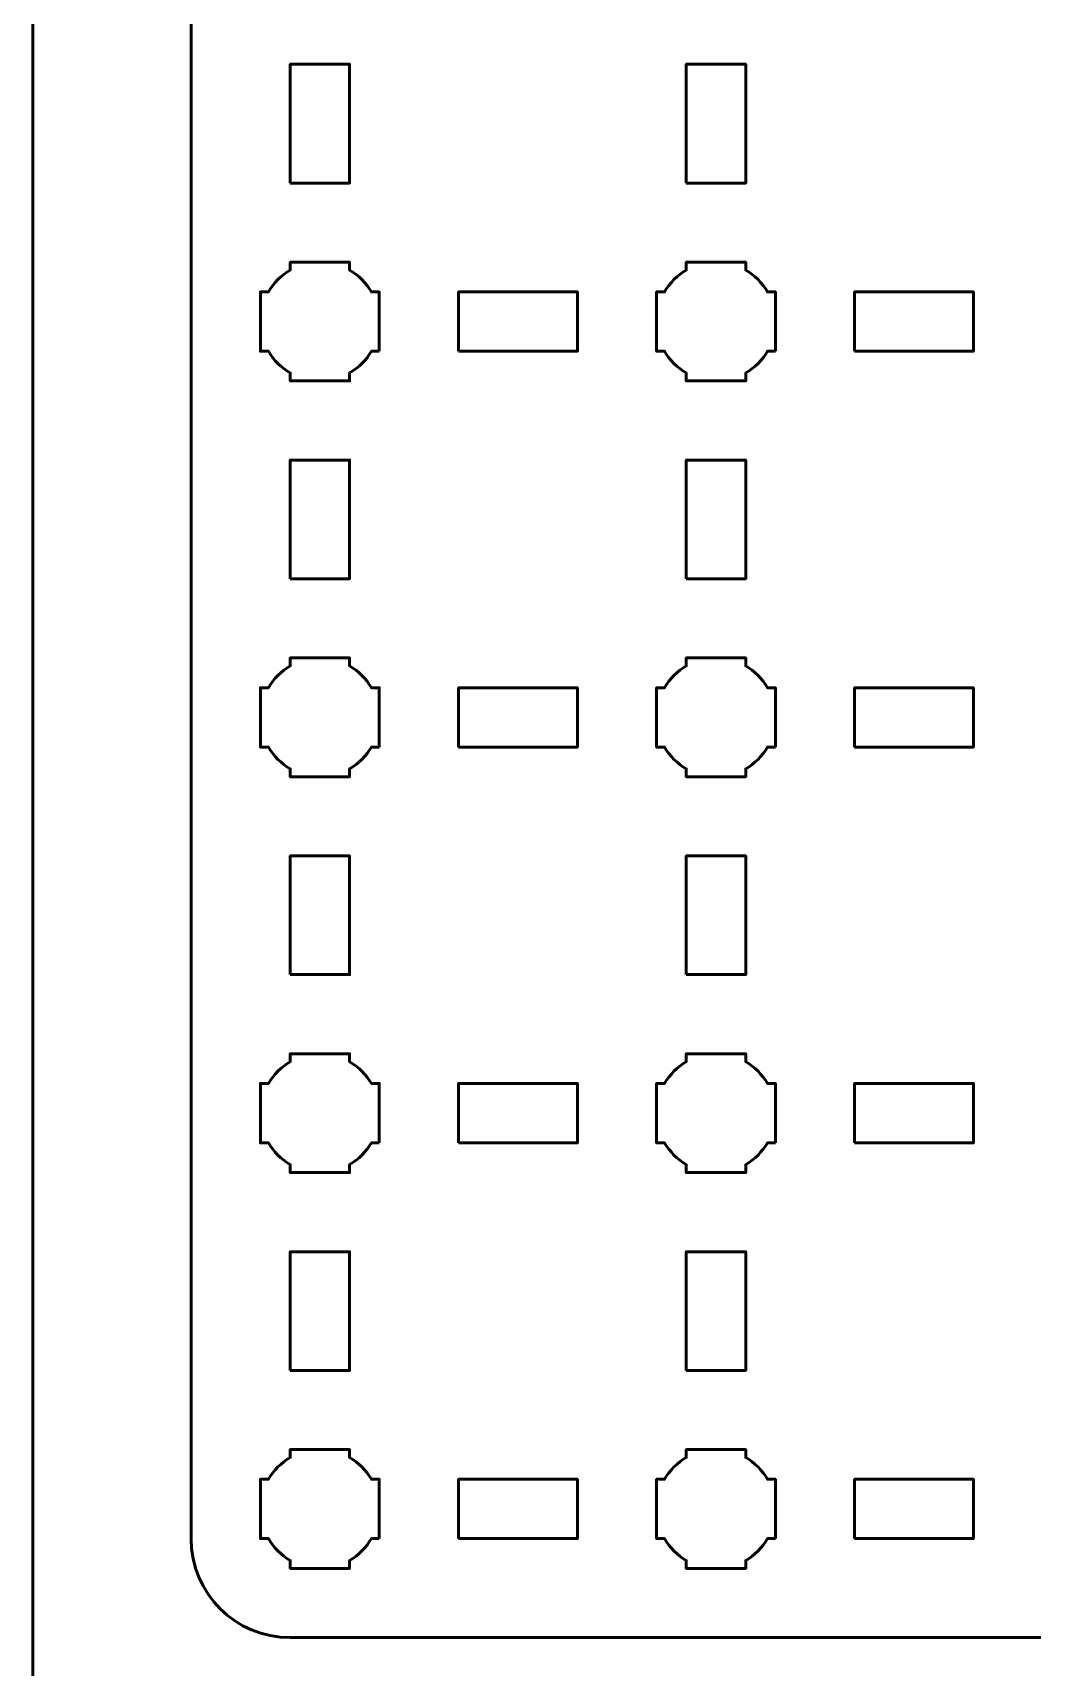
# Model space of a CAD drawing. Header units: centimetres. Extents: x -244 to 242, y -245 to 234.
# Drawn here: x -243.95 to -238.9, y 217.95 to 226.21 of the extents above; entities that cross this region are included whole.
import ezdxf

# ---------------------------------------------------------------- set-up
doc = ezdxf.new("R2010")
doc.units = ezdxf.units.CM
doc.header["$MEASUREMENT"] = 0
doc.layers.add('Layer 1', color=7, linetype='Continuous')

msp = doc.modelspace()

# ---------------------------------------------------------------- linework, layer by layer
at = {"layer": 'Layer 1', "color": 22, "lineweight": 53}
msp.add_open_spline([(-243.95005, 181.60003), (-243.95005, 181.60003), (-243.95005, 233.39993), (-243.95005, 233.39993), (-243.95005, 233.39993), (-243.95005, 233.67707), (-243.72695, 233.90003), (-243.44995, 233.90003), (-243.44995, 233.90003), (-243.44995, 233.90003), (-224.15005, 233.90003), (-224.15005, 233.90003), (-224.15005, 233.90003), (-223.87305, 233.90003), (-223.64995, 233.67707), (-223.64995, 233.39993), (-223.64995, 233.39993), (-223.64995, 233.39993), (-223.64995, 181.60003), (-223.64995, 181.60003), (-223.64995, 181.60003), (-223.64995, 181.32303), (-223.87305, 181.09993), (-224.15005, 181.09993), (-224.15005, 181.09993), (-224.15005, 181.09993), (-243.44995, 181.09993), (-243.44995, 181.09993), (-243.44995, 181.09993), (-243.72695, 181.09993), (-243.95005, 181.32303), (-243.95005, 181.60003)], degree=3, knots=[0, 0, 0, 0, 0.125, 0.125, 0.125, 0.125, 0.25, 0.25, 0.25, 0.25, 0.375, 0.375, 0.375, 0.375, 0.5, 0.5, 0.5, 0.5, 0.625, 0.625, 0.625, 0.625, 0.75, 0.75, 0.75, 0.75, 0.875, 0.875, 0.875, 0.875, 1, 1, 1, 1], dxfattribs=at)
at = {"layer": 'Layer 1', "color": 114, "lineweight": 53}
msp.add_open_spline([(-243.15005, 218.60007), (-243.15005, 218.60007), (-243.15005, 232.89993), (-243.15005, 232.89993), (-243.15005, 232.89993), (-243.15005, 233.17707), (-242.92695, 233.40003), (-242.64995, 233.40003), (-242.64995, 233.40003), (-242.64995, 233.40003), (-234.35005, 233.40003), (-234.35005, 233.40003), (-234.35005, 233.40003), (-234.07305, 233.40003), (-233.84995, 233.17707), (-233.84995, 232.89993), (-233.84995, 232.89993), (-233.84995, 232.89993), (-233.84995, 218.60007), (-233.84995, 218.60007), (-233.84995, 218.60007), (-233.84995, 218.32307), (-234.07305, 218.09997), (-234.35005, 218.09997), (-234.35005, 218.09997), (-234.35005, 218.09997), (-242.64995, 218.09997), (-242.64995, 218.09997), (-242.64995, 218.09997), (-242.92695, 218.09997), (-243.15005, 218.32307), (-243.15005, 218.60007)], degree=3, knots=[0, 0, 0, 0, 0.125, 0.125, 0.125, 0.125, 0.25, 0.25, 0.25, 0.25, 0.375, 0.375, 0.375, 0.375, 0.5, 0.5, 0.5, 0.5, 0.625, 0.625, 0.625, 0.625, 0.75, 0.75, 0.75, 0.75, 0.875, 0.875, 0.875, 0.875, 1, 1, 1, 1], dxfattribs=at)
at = {"layer": 'Layer 1', "lineweight": 53}
for points, knots in [([(-242.64995, 225.45002), (-242.64995, 225.45002), (-242.64995, 226.05002), (-242.64995, 226.05002), (-242.64995, 226.05002), (-242.64995, 226.05002), (-242.34995, 226.05002), (-242.34995, 226.05002), (-242.34995, 226.05002), (-242.34995, 226.05002), (-242.34995, 225.45002), (-242.34995, 225.45002), (-242.34995, 225.45002), (-242.34995, 225.45002), (-242.64995, 225.45002), (-242.64995, 225.45002)], [0, 0, 0, 0, 0.25, 0.25, 0.25, 0.25, 0.5, 0.5, 0.5, 0.5, 0.75, 0.75, 0.75, 0.75, 1, 1, 1, 1]), ([(-240.65002, 225.45002), (-240.65002, 225.45002), (-240.65002, 226.05002), (-240.65002, 226.05002), (-240.65002, 226.05002), (-240.65002, 226.05002), (-240.35002, 226.05002), (-240.35002, 226.05002), (-240.35002, 226.05002), (-240.35002, 226.05002), (-240.35002, 225.45002), (-240.35002, 225.45002), (-240.35002, 225.45002), (-240.35002, 225.45002), (-240.65002, 225.45002), (-240.65002, 225.45002)], [0, 0, 0, 0, 0.25, 0.25, 0.25, 0.25, 0.5, 0.5, 0.5, 0.5, 0.75, 0.75, 0.75, 0.75, 1, 1, 1, 1]), ([(-242.20002, 224.60003), (-242.20002, 224.60003), (-242.24013, 224.60003), (-242.24013, 224.60003), (-242.24013, 224.60003), (-242.26645, 224.55442), (-242.30448, 224.51653), (-242.34995, 224.49021), (-242.34995, 224.49021), (-242.34995, 224.49021), (-242.34995, 224.44996), (-242.34995, 224.44996), (-242.34995, 224.44996), (-242.34995, 224.44996), (-242.50002, 224.44996), (-242.50002, 224.44996), (-242.50002, 224.44996), (-242.50002, 224.44996), (-242.64995, 224.44996), (-242.64995, 224.44996), (-242.64995, 224.44996), (-242.64995, 224.44996), (-242.64995, 224.49021), (-242.64995, 224.49021), (-242.64995, 224.49021), (-242.69556, 224.51653), (-242.73349, 224.55442), (-242.75981, 224.60003), (-242.75981, 224.60003), (-242.75981, 224.60003), (-242.80002, 224.60003), (-242.80002, 224.60003), (-242.80002, 224.60003), (-242.80002, 224.60003), (-242.80002, 224.74996), (-242.80002, 224.74996), (-242.80002, 224.74996), (-242.80002, 224.74996), (-242.80002, 224.90004), (-242.80002, 224.90004), (-242.80002, 224.90004), (-242.80002, 224.90004), (-242.75981, 224.90004), (-242.75981, 224.90004), (-242.75981, 224.90004), (-242.73349, 224.94551), (-242.69556, 224.98354), (-242.64995, 225.00986), (-242.64995, 225.00986), (-242.64995, 225.00986), (-242.64995, 225.04997), (-242.64995, 225.04997), (-242.64995, 225.04997), (-242.64995, 225.04997), (-242.50002, 225.04997), (-242.50002, 225.04997), (-242.50002, 225.04997), (-242.50002, 225.04997), (-242.34995, 225.04997), (-242.34995, 225.04997), (-242.34995, 225.04997), (-242.34995, 225.04997), (-242.34995, 225.00986), (-242.34995, 225.00986), (-242.34995, 225.00986), (-242.30448, 224.98354), (-242.26645, 224.94551), (-242.24013, 224.90004), (-242.24013, 224.90004), (-242.24013, 224.90004), (-242.20002, 224.90004), (-242.20002, 224.90004), (-242.20002, 224.90004), (-242.20002, 224.90004), (-242.20002, 224.74996), (-242.20002, 224.74996), (-242.20002, 224.74996), (-242.20002, 224.74996), (-242.20002, 224.60003), (-242.20002, 224.60003)], [0, 0, 0, 0, 0.05, 0.05, 0.05, 0.05, 0.1, 0.1, 0.1, 0.1, 0.15, 0.15, 0.15, 0.15, 0.2, 0.2, 0.2, 0.2, 0.25, 0.25, 0.25, 0.25, 0.3, 0.3, 0.3, 0.3, 0.35, 0.35, 0.35, 0.35, 0.4, 0.4, 0.4, 0.4, 0.45, 0.45, 0.45, 0.45, 0.5, 0.5, 0.5, 0.5, 0.55, 0.55, 0.55, 0.55, 0.6, 0.6, 0.6, 0.6, 0.65, 0.65, 0.65, 0.65, 0.7, 0.7, 0.7, 0.7, 0.75, 0.75, 0.75, 0.75, 0.8, 0.8, 0.8, 0.8, 0.85, 0.85, 0.85, 0.85, 0.9, 0.9, 0.9, 0.9, 0.95, 0.95, 0.95, 0.95, 1, 1, 1, 1]), ([(-240.19994, 224.60003), (-240.19994, 224.60003), (-240.2402, 224.60003), (-240.2402, 224.60003), (-240.2402, 224.60003), (-240.26651, 224.55442), (-240.30454, 224.51653), (-240.35002, 224.49021), (-240.35002, 224.49021), (-240.35002, 224.49021), (-240.35002, 224.44996), (-240.35002, 224.44996), (-240.35002, 224.44996), (-240.35002, 224.44996), (-240.49995, 224.44996), (-240.49995, 224.44996), (-240.49995, 224.44996), (-240.49995, 224.44996), (-240.65002, 224.44996), (-240.65002, 224.44996), (-240.65002, 224.44996), (-240.65002, 224.44996), (-240.65002, 224.49021), (-240.65002, 224.49021), (-240.65002, 224.49021), (-240.69549, 224.51653), (-240.73352, 224.55442), (-240.75984, 224.60003), (-240.75984, 224.60003), (-240.75984, 224.60003), (-240.79995, 224.60003), (-240.79995, 224.60003), (-240.79995, 224.60003), (-240.79995, 224.60003), (-240.79995, 224.74996), (-240.79995, 224.74996), (-240.79995, 224.74996), (-240.79995, 224.74996), (-240.79995, 224.90004), (-240.79995, 224.90004), (-240.79995, 224.90004), (-240.79995, 224.90004), (-240.75984, 224.90004), (-240.75984, 224.90004), (-240.75984, 224.90004), (-240.73352, 224.94551), (-240.69549, 224.98354), (-240.65002, 225.00986), (-240.65002, 225.00986), (-240.65002, 225.00986), (-240.65002, 225.04997), (-240.65002, 225.04997), (-240.65002, 225.04997), (-240.65002, 225.04997), (-240.49995, 225.04997), (-240.49995, 225.04997), (-240.49995, 225.04997), (-240.49995, 225.04997), (-240.35002, 225.04997), (-240.35002, 225.04997), (-240.35002, 225.04997), (-240.35002, 225.04997), (-240.35002, 225.00986), (-240.35002, 225.00986), (-240.35002, 225.00986), (-240.30454, 224.98354), (-240.26651, 224.94551), (-240.2402, 224.90004), (-240.2402, 224.90004), (-240.2402, 224.90004), (-240.19994, 224.90004), (-240.19994, 224.90004), (-240.19994, 224.90004), (-240.19994, 224.90004), (-240.19994, 224.74996), (-240.19994, 224.74996), (-240.19994, 224.74996), (-240.19994, 224.74996), (-240.19994, 224.60003), (-240.19994, 224.60003)], [0, 0, 0, 0, 0.05, 0.05, 0.05, 0.05, 0.1, 0.1, 0.1, 0.1, 0.15, 0.15, 0.15, 0.15, 0.2, 0.2, 0.2, 0.2, 0.25, 0.25, 0.25, 0.25, 0.3, 0.3, 0.3, 0.3, 0.35, 0.35, 0.35, 0.35, 0.4, 0.4, 0.4, 0.4, 0.45, 0.45, 0.45, 0.45, 0.5, 0.5, 0.5, 0.5, 0.55, 0.55, 0.55, 0.55, 0.6, 0.6, 0.6, 0.6, 0.65, 0.65, 0.65, 0.65, 0.7, 0.7, 0.7, 0.7, 0.75, 0.75, 0.75, 0.75, 0.8, 0.8, 0.8, 0.8, 0.85, 0.85, 0.85, 0.85, 0.9, 0.9, 0.9, 0.9, 0.95, 0.95, 0.95, 0.95, 1, 1, 1, 1]), ([(-241.8, 224.60003), (-241.8, 224.60003), (-241.8, 224.90004), (-241.8, 224.90004), (-241.8, 224.90004), (-241.8, 224.90004), (-241.2, 224.90004), (-241.2, 224.90004), (-241.2, 224.90004), (-241.2, 224.90004), (-241.2, 224.60003), (-241.2, 224.60003), (-241.2, 224.60003), (-241.2, 224.60003), (-241.8, 224.60003), (-241.8, 224.60003)], [0, 0, 0, 0, 0.25, 0.25, 0.25, 0.25, 0.5, 0.5, 0.5, 0.5, 0.75, 0.75, 0.75, 0.75, 1, 1, 1, 1]), ([(-239.80004, 224.60003), (-239.80004, 224.60003), (-239.80004, 224.90004), (-239.80004, 224.90004), (-239.80004, 224.90004), (-239.80004, 224.90004), (-239.20003, 224.90004), (-239.20003, 224.90004), (-239.20003, 224.90004), (-239.20003, 224.90004), (-239.20003, 224.60003), (-239.20003, 224.60003), (-239.20003, 224.60003), (-239.20003, 224.60003), (-239.80004, 224.60003), (-239.80004, 224.60003)], [0, 0, 0, 0, 0.25, 0.25, 0.25, 0.25, 0.5, 0.5, 0.5, 0.5, 0.75, 0.75, 0.75, 0.75, 1, 1, 1, 1]), ([(-242.64995, 223.45005), (-242.64995, 223.45005), (-242.64995, 224.05005), (-242.64995, 224.05005), (-242.64995, 224.05005), (-242.64995, 224.05005), (-242.34995, 224.05005), (-242.34995, 224.05005), (-242.34995, 224.05005), (-242.34995, 224.05005), (-242.34995, 223.45005), (-242.34995, 223.45005), (-242.34995, 223.45005), (-242.34995, 223.45005), (-242.64995, 223.45005), (-242.64995, 223.45005)], [0, 0, 0, 0, 0.25, 0.25, 0.25, 0.25, 0.5, 0.5, 0.5, 0.5, 0.75, 0.75, 0.75, 0.75, 1, 1, 1, 1]), ([(-240.65002, 223.45005), (-240.65002, 223.45005), (-240.65002, 224.05005), (-240.65002, 224.05005), (-240.65002, 224.05005), (-240.65002, 224.05005), (-240.35002, 224.05005), (-240.35002, 224.05005), (-240.35002, 224.05005), (-240.35002, 224.05005), (-240.35002, 223.45005), (-240.35002, 223.45005), (-240.35002, 223.45005), (-240.35002, 223.45005), (-240.65002, 223.45005), (-240.65002, 223.45005)], [0, 0, 0, 0, 0.25, 0.25, 0.25, 0.25, 0.5, 0.5, 0.5, 0.5, 0.75, 0.75, 0.75, 0.75, 1, 1, 1, 1]), ([(-242.20002, 222.59993), (-242.20002, 222.59993), (-242.24013, 222.59993), (-242.24013, 222.59993), (-242.24013, 222.59993), (-242.26645, 222.55446), (-242.30448, 222.51657), (-242.34995, 222.49011), (-242.34995, 222.49011), (-242.34995, 222.49011), (-242.34995, 222.45), (-242.34995, 222.45), (-242.34995, 222.45), (-242.34995, 222.45), (-242.50002, 222.45), (-242.50002, 222.45), (-242.50002, 222.45), (-242.50002, 222.45), (-242.64995, 222.45), (-242.64995, 222.45), (-242.64995, 222.45), (-242.64995, 222.45), (-242.64995, 222.49011), (-242.64995, 222.49011), (-242.64995, 222.49011), (-242.69556, 222.51657), (-242.73349, 222.55446), (-242.75981, 222.59993), (-242.75981, 222.59993), (-242.75981, 222.59993), (-242.80002, 222.59993), (-242.80002, 222.59993), (-242.80002, 222.59993), (-242.80002, 222.59993), (-242.80002, 222.75001), (-242.80002, 222.75001), (-242.80002, 222.75001), (-242.80002, 222.75001), (-242.80002, 222.89993), (-242.80002, 222.89993), (-242.80002, 222.89993), (-242.80002, 222.89993), (-242.75981, 222.89993), (-242.75981, 222.89993), (-242.75981, 222.89993), (-242.73349, 222.94554), (-242.69556, 222.98346), (-242.64995, 223.00978), (-242.64995, 223.00978), (-242.64995, 223.00978), (-242.64995, 223.05), (-242.64995, 223.05), (-242.64995, 223.05), (-242.64995, 223.05), (-242.50002, 223.05), (-242.50002, 223.05), (-242.50002, 223.05), (-242.50002, 223.05), (-242.34995, 223.05), (-242.34995, 223.05), (-242.34995, 223.05), (-242.34995, 223.05), (-242.34995, 223.00978), (-242.34995, 223.00978), (-242.34995, 223.00978), (-242.30448, 222.98346), (-242.26645, 222.94554), (-242.24013, 222.89993), (-242.24013, 222.89993), (-242.24013, 222.89993), (-242.20002, 222.89993), (-242.20002, 222.89993), (-242.20002, 222.89993), (-242.20002, 222.89993), (-242.20002, 222.75001), (-242.20002, 222.75001), (-242.20002, 222.75001), (-242.20002, 222.75001), (-242.20002, 222.59993), (-242.20002, 222.59993)], [0, 0, 0, 0, 0.05, 0.05, 0.05, 0.05, 0.1, 0.1, 0.1, 0.1, 0.15, 0.15, 0.15, 0.15, 0.2, 0.2, 0.2, 0.2, 0.25, 0.25, 0.25, 0.25, 0.3, 0.3, 0.3, 0.3, 0.35, 0.35, 0.35, 0.35, 0.4, 0.4, 0.4, 0.4, 0.45, 0.45, 0.45, 0.45, 0.5, 0.5, 0.5, 0.5, 0.55, 0.55, 0.55, 0.55, 0.6, 0.6, 0.6, 0.6, 0.65, 0.65, 0.65, 0.65, 0.7, 0.7, 0.7, 0.7, 0.75, 0.75, 0.75, 0.75, 0.8, 0.8, 0.8, 0.8, 0.85, 0.85, 0.85, 0.85, 0.9, 0.9, 0.9, 0.9, 0.95, 0.95, 0.95, 0.95, 1, 1, 1, 1]), ([(-240.19994, 222.59993), (-240.19994, 222.59993), (-240.2402, 222.59993), (-240.2402, 222.59993), (-240.2402, 222.59993), (-240.26651, 222.55446), (-240.30454, 222.51657), (-240.35002, 222.49011), (-240.35002, 222.49011), (-240.35002, 222.49011), (-240.35002, 222.45), (-240.35002, 222.45), (-240.35002, 222.45), (-240.35002, 222.45), (-240.49995, 222.45), (-240.49995, 222.45), (-240.49995, 222.45), (-240.49995, 222.45), (-240.65002, 222.45), (-240.65002, 222.45), (-240.65002, 222.45), (-240.65002, 222.45), (-240.65002, 222.49011), (-240.65002, 222.49011), (-240.65002, 222.49011), (-240.69549, 222.51657), (-240.73352, 222.55446), (-240.75984, 222.59993), (-240.75984, 222.59993), (-240.75984, 222.59993), (-240.79995, 222.59993), (-240.79995, 222.59993), (-240.79995, 222.59993), (-240.79995, 222.59993), (-240.79995, 222.75001), (-240.79995, 222.75001), (-240.79995, 222.75001), (-240.79995, 222.75001), (-240.79995, 222.89993), (-240.79995, 222.89993), (-240.79995, 222.89993), (-240.79995, 222.89993), (-240.75984, 222.89993), (-240.75984, 222.89993), (-240.75984, 222.89993), (-240.73352, 222.94554), (-240.69549, 222.98346), (-240.65002, 223.00978), (-240.65002, 223.00978), (-240.65002, 223.00978), (-240.65002, 223.05), (-240.65002, 223.05), (-240.65002, 223.05), (-240.65002, 223.05), (-240.49995, 223.05), (-240.49995, 223.05), (-240.49995, 223.05), (-240.49995, 223.05), (-240.35002, 223.05), (-240.35002, 223.05), (-240.35002, 223.05), (-240.35002, 223.05), (-240.35002, 223.00978), (-240.35002, 223.00978), (-240.35002, 223.00978), (-240.30454, 222.98346), (-240.26651, 222.94554), (-240.2402, 222.89993), (-240.2402, 222.89993), (-240.2402, 222.89993), (-240.19994, 222.89993), (-240.19994, 222.89993), (-240.19994, 222.89993), (-240.19994, 222.89993), (-240.19994, 222.75001), (-240.19994, 222.75001), (-240.19994, 222.75001), (-240.19994, 222.75001), (-240.19994, 222.59993), (-240.19994, 222.59993)], [0, 0, 0, 0, 0.05, 0.05, 0.05, 0.05, 0.1, 0.1, 0.1, 0.1, 0.15, 0.15, 0.15, 0.15, 0.2, 0.2, 0.2, 0.2, 0.25, 0.25, 0.25, 0.25, 0.3, 0.3, 0.3, 0.3, 0.35, 0.35, 0.35, 0.35, 0.4, 0.4, 0.4, 0.4, 0.45, 0.45, 0.45, 0.45, 0.5, 0.5, 0.5, 0.5, 0.55, 0.55, 0.55, 0.55, 0.6, 0.6, 0.6, 0.6, 0.65, 0.65, 0.65, 0.65, 0.7, 0.7, 0.7, 0.7, 0.75, 0.75, 0.75, 0.75, 0.8, 0.8, 0.8, 0.8, 0.85, 0.85, 0.85, 0.85, 0.9, 0.9, 0.9, 0.9, 0.95, 0.95, 0.95, 0.95, 1, 1, 1, 1]), ([(-241.8, 222.59993), (-241.8, 222.59993), (-241.8, 222.89993), (-241.8, 222.89993), (-241.8, 222.89993), (-241.8, 222.89993), (-241.2, 222.89993), (-241.2, 222.89993), (-241.2, 222.89993), (-241.2, 222.89993), (-241.2, 222.59993), (-241.2, 222.59993), (-241.2, 222.59993), (-241.2, 222.59993), (-241.8, 222.59993), (-241.8, 222.59993)], [0, 0, 0, 0, 0.25, 0.25, 0.25, 0.25, 0.5, 0.5, 0.5, 0.5, 0.75, 0.75, 0.75, 0.75, 1, 1, 1, 1]), ([(-239.80004, 222.59993), (-239.80004, 222.59993), (-239.80004, 222.89993), (-239.80004, 222.89993), (-239.80004, 222.89993), (-239.80004, 222.89993), (-239.20003, 222.89993), (-239.20003, 222.89993), (-239.20003, 222.89993), (-239.20003, 222.89993), (-239.20003, 222.59993), (-239.20003, 222.59993), (-239.20003, 222.59993), (-239.20003, 222.59993), (-239.80004, 222.59993), (-239.80004, 222.59993)], [0, 0, 0, 0, 0.25, 0.25, 0.25, 0.25, 0.5, 0.5, 0.5, 0.5, 0.75, 0.75, 0.75, 0.75, 1, 1, 1, 1]), ([(-242.64995, 221.44998), (-242.64995, 221.44998), (-242.64995, 222.04999), (-242.64995, 222.04999), (-242.64995, 222.04999), (-242.64995, 222.04999), (-242.34995, 222.04999), (-242.34995, 222.04999), (-242.34995, 222.04999), (-242.34995, 222.04999), (-242.34995, 221.44998), (-242.34995, 221.44998), (-242.34995, 221.44998), (-242.34995, 221.44998), (-242.64995, 221.44998), (-242.64995, 221.44998)], [0, 0, 0, 0, 0.25, 0.25, 0.25, 0.25, 0.5, 0.5, 0.5, 0.5, 0.75, 0.75, 0.75, 0.75, 1, 1, 1, 1]), ([(-240.65002, 221.44998), (-240.65002, 221.44998), (-240.65002, 222.04999), (-240.65002, 222.04999), (-240.65002, 222.04999), (-240.65002, 222.04999), (-240.35002, 222.04999), (-240.35002, 222.04999), (-240.35002, 222.04999), (-240.35002, 222.04999), (-240.35002, 221.44998), (-240.35002, 221.44998), (-240.35002, 221.44998), (-240.35002, 221.44998), (-240.65002, 221.44998), (-240.65002, 221.44998)], [0, 0, 0, 0, 0.25, 0.25, 0.25, 0.25, 0.5, 0.5, 0.5, 0.5, 0.75, 0.75, 0.75, 0.75, 1, 1, 1, 1]), ([(-242.20002, 220.6), (-242.20002, 220.6), (-242.24013, 220.6), (-242.24013, 220.6), (-242.24013, 220.6), (-242.26645, 220.55453), (-242.30448, 220.5165), (-242.34995, 220.49018), (-242.34995, 220.49018), (-242.34995, 220.49018), (-242.34995, 220.45007), (-242.34995, 220.45007), (-242.34995, 220.45007), (-242.34995, 220.45007), (-242.50002, 220.45007), (-242.50002, 220.45007), (-242.50002, 220.45007), (-242.50002, 220.45007), (-242.64995, 220.45007), (-242.64995, 220.45007), (-242.64995, 220.45007), (-242.64995, 220.45007), (-242.64995, 220.49018), (-242.64995, 220.49018), (-242.64995, 220.49018), (-242.69556, 220.5165), (-242.73349, 220.55453), (-242.75981, 220.6), (-242.75981, 220.6), (-242.75981, 220.6), (-242.80002, 220.6), (-242.80002, 220.6), (-242.80002, 220.6), (-242.80002, 220.6), (-242.80002, 220.75007), (-242.80002, 220.75007), (-242.80002, 220.75007), (-242.80002, 220.75007), (-242.80002, 220.9), (-242.80002, 220.9), (-242.80002, 220.9), (-242.80002, 220.9), (-242.75981, 220.9), (-242.75981, 220.9), (-242.75981, 220.9), (-242.73349, 220.94548), (-242.69556, 220.98351), (-242.64995, 221.00982), (-242.64995, 221.00982), (-242.64995, 221.00982), (-242.64995, 221.05008), (-242.64995, 221.05008), (-242.64995, 221.05008), (-242.64995, 221.05008), (-242.50002, 221.05008), (-242.50002, 221.05008), (-242.50002, 221.05008), (-242.50002, 221.05008), (-242.34995, 221.05008), (-242.34995, 221.05008), (-242.34995, 221.05008), (-242.34995, 221.05008), (-242.34995, 221.00982), (-242.34995, 221.00982), (-242.34995, 221.00982), (-242.30448, 220.98351), (-242.26645, 220.94548), (-242.24013, 220.9), (-242.24013, 220.9), (-242.24013, 220.9), (-242.20002, 220.9), (-242.20002, 220.9), (-242.20002, 220.9), (-242.20002, 220.9), (-242.20002, 220.75007), (-242.20002, 220.75007), (-242.20002, 220.75007), (-242.20002, 220.75007), (-242.20002, 220.6), (-242.20002, 220.6)], [0, 0, 0, 0, 0.05, 0.05, 0.05, 0.05, 0.1, 0.1, 0.1, 0.1, 0.15, 0.15, 0.15, 0.15, 0.2, 0.2, 0.2, 0.2, 0.25, 0.25, 0.25, 0.25, 0.3, 0.3, 0.3, 0.3, 0.35, 0.35, 0.35, 0.35, 0.4, 0.4, 0.4, 0.4, 0.45, 0.45, 0.45, 0.45, 0.5, 0.5, 0.5, 0.5, 0.55, 0.55, 0.55, 0.55, 0.6, 0.6, 0.6, 0.6, 0.65, 0.65, 0.65, 0.65, 0.7, 0.7, 0.7, 0.7, 0.75, 0.75, 0.75, 0.75, 0.8, 0.8, 0.8, 0.8, 0.85, 0.85, 0.85, 0.85, 0.9, 0.9, 0.9, 0.9, 0.95, 0.95, 0.95, 0.95, 1, 1, 1, 1]), ([(-240.19994, 220.6), (-240.19994, 220.6), (-240.2402, 220.6), (-240.2402, 220.6), (-240.2402, 220.6), (-240.26651, 220.55453), (-240.30454, 220.5165), (-240.35002, 220.49018), (-240.35002, 220.49018), (-240.35002, 220.49018), (-240.35002, 220.45007), (-240.35002, 220.45007), (-240.35002, 220.45007), (-240.35002, 220.45007), (-240.49995, 220.45007), (-240.49995, 220.45007), (-240.49995, 220.45007), (-240.49995, 220.45007), (-240.65002, 220.45007), (-240.65002, 220.45007), (-240.65002, 220.45007), (-240.65002, 220.45007), (-240.65002, 220.49018), (-240.65002, 220.49018), (-240.65002, 220.49018), (-240.69549, 220.5165), (-240.73352, 220.55453), (-240.75984, 220.6), (-240.75984, 220.6), (-240.75984, 220.6), (-240.79995, 220.6), (-240.79995, 220.6), (-240.79995, 220.6), (-240.79995, 220.6), (-240.79995, 220.75007), (-240.79995, 220.75007), (-240.79995, 220.75007), (-240.79995, 220.75007), (-240.79995, 220.9), (-240.79995, 220.9), (-240.79995, 220.9), (-240.79995, 220.9), (-240.75984, 220.9), (-240.75984, 220.9), (-240.75984, 220.9), (-240.73352, 220.94548), (-240.69549, 220.98351), (-240.65002, 221.00982), (-240.65002, 221.00982), (-240.65002, 221.00982), (-240.65002, 221.05008), (-240.65002, 221.05008), (-240.65002, 221.05008), (-240.65002, 221.05008), (-240.49995, 221.05008), (-240.49995, 221.05008), (-240.49995, 221.05008), (-240.49995, 221.05008), (-240.35002, 221.05008), (-240.35002, 221.05008), (-240.35002, 221.05008), (-240.35002, 221.05008), (-240.35002, 221.00982), (-240.35002, 221.00982), (-240.35002, 221.00982), (-240.30454, 220.98351), (-240.26651, 220.94548), (-240.2402, 220.9), (-240.2402, 220.9), (-240.2402, 220.9), (-240.19994, 220.9), (-240.19994, 220.9), (-240.19994, 220.9), (-240.19994, 220.9), (-240.19994, 220.75007), (-240.19994, 220.75007), (-240.19994, 220.75007), (-240.19994, 220.75007), (-240.19994, 220.6), (-240.19994, 220.6)], [0, 0, 0, 0, 0.05, 0.05, 0.05, 0.05, 0.1, 0.1, 0.1, 0.1, 0.15, 0.15, 0.15, 0.15, 0.2, 0.2, 0.2, 0.2, 0.25, 0.25, 0.25, 0.25, 0.3, 0.3, 0.3, 0.3, 0.35, 0.35, 0.35, 0.35, 0.4, 0.4, 0.4, 0.4, 0.45, 0.45, 0.45, 0.45, 0.5, 0.5, 0.5, 0.5, 0.55, 0.55, 0.55, 0.55, 0.6, 0.6, 0.6, 0.6, 0.65, 0.65, 0.65, 0.65, 0.7, 0.7, 0.7, 0.7, 0.75, 0.75, 0.75, 0.75, 0.8, 0.8, 0.8, 0.8, 0.85, 0.85, 0.85, 0.85, 0.9, 0.9, 0.9, 0.9, 0.95, 0.95, 0.95, 0.95, 1, 1, 1, 1]), ([(-241.8, 220.6), (-241.8, 220.6), (-241.8, 220.9), (-241.8, 220.9), (-241.8, 220.9), (-241.8, 220.9), (-241.2, 220.9), (-241.2, 220.9), (-241.2, 220.9), (-241.2, 220.9), (-241.2, 220.6), (-241.2, 220.6), (-241.2, 220.6), (-241.2, 220.6), (-241.8, 220.6), (-241.8, 220.6)], [0, 0, 0, 0, 0.25, 0.25, 0.25, 0.25, 0.5, 0.5, 0.5, 0.5, 0.75, 0.75, 0.75, 0.75, 1, 1, 1, 1]), ([(-239.80004, 220.6), (-239.80004, 220.6), (-239.80004, 220.9), (-239.80004, 220.9), (-239.80004, 220.9), (-239.80004, 220.9), (-239.20003, 220.9), (-239.20003, 220.9), (-239.20003, 220.9), (-239.20003, 220.9), (-239.20003, 220.6), (-239.20003, 220.6), (-239.20003, 220.6), (-239.20003, 220.6), (-239.80004, 220.6), (-239.80004, 220.6)], [0, 0, 0, 0, 0.25, 0.25, 0.25, 0.25, 0.5, 0.5, 0.5, 0.5, 0.75, 0.75, 0.75, 0.75, 1, 1, 1, 1]), ([(-242.64995, 219.45002), (-242.64995, 219.45002), (-242.64995, 220.05002), (-242.64995, 220.05002), (-242.64995, 220.05002), (-242.64995, 220.05002), (-242.34995, 220.05002), (-242.34995, 220.05002), (-242.34995, 220.05002), (-242.34995, 220.05002), (-242.34995, 219.45002), (-242.34995, 219.45002), (-242.34995, 219.45002), (-242.34995, 219.45002), (-242.64995, 219.45002), (-242.64995, 219.45002)], [0, 0, 0, 0, 0.25, 0.25, 0.25, 0.25, 0.5, 0.5, 0.5, 0.5, 0.75, 0.75, 0.75, 0.75, 1, 1, 1, 1]), ([(-240.65002, 219.45002), (-240.65002, 219.45002), (-240.65002, 220.05002), (-240.65002, 220.05002), (-240.65002, 220.05002), (-240.65002, 220.05002), (-240.35002, 220.05002), (-240.35002, 220.05002), (-240.35002, 220.05002), (-240.35002, 220.05002), (-240.35002, 219.45002), (-240.35002, 219.45002), (-240.35002, 219.45002), (-240.35002, 219.45002), (-240.65002, 219.45002), (-240.65002, 219.45002)], [0, 0, 0, 0, 0.25, 0.25, 0.25, 0.25, 0.5, 0.5, 0.5, 0.5, 0.75, 0.75, 0.75, 0.75, 1, 1, 1, 1]), ([(-242.20002, 218.60007), (-242.20002, 218.60007), (-242.24013, 218.60007), (-242.24013, 218.60007), (-242.24013, 218.60007), (-242.26645, 218.55446), (-242.30448, 218.51653), (-242.34995, 218.49021), (-242.34995, 218.49021), (-242.34995, 218.49021), (-242.34995, 218.45), (-242.34995, 218.45), (-242.34995, 218.45), (-242.34995, 218.45), (-242.50002, 218.45), (-242.50002, 218.45), (-242.50002, 218.45), (-242.50002, 218.45), (-242.64995, 218.45), (-242.64995, 218.45), (-242.64995, 218.45), (-242.64995, 218.45), (-242.64995, 218.49021), (-242.64995, 218.49021), (-242.64995, 218.49021), (-242.69556, 218.51653), (-242.73349, 218.55446), (-242.75981, 218.60007), (-242.75981, 218.60007), (-242.75981, 218.60007), (-242.80002, 218.60007), (-242.80002, 218.60007), (-242.80002, 218.60007), (-242.80002, 218.60007), (-242.80002, 218.75), (-242.80002, 218.75), (-242.80002, 218.75), (-242.80002, 218.75), (-242.80002, 218.90007), (-242.80002, 218.90007), (-242.80002, 218.90007), (-242.80002, 218.90007), (-242.75981, 218.90007), (-242.75981, 218.90007), (-242.75981, 218.90007), (-242.73349, 218.94554), (-242.69556, 218.98357), (-242.64995, 219.00989), (-242.64995, 219.00989), (-242.64995, 219.00989), (-242.64995, 219.05), (-242.64995, 219.05), (-242.64995, 219.05), (-242.64995, 219.05), (-242.50002, 219.05), (-242.50002, 219.05), (-242.50002, 219.05), (-242.50002, 219.05), (-242.34995, 219.05), (-242.34995, 219.05), (-242.34995, 219.05), (-242.34995, 219.05), (-242.34995, 219.00989), (-242.34995, 219.00989), (-242.34995, 219.00989), (-242.30448, 218.98357), (-242.26645, 218.94554), (-242.24013, 218.90007), (-242.24013, 218.90007), (-242.24013, 218.90007), (-242.20002, 218.90007), (-242.20002, 218.90007), (-242.20002, 218.90007), (-242.20002, 218.90007), (-242.20002, 218.75), (-242.20002, 218.75), (-242.20002, 218.75), (-242.20002, 218.75), (-242.20002, 218.60007), (-242.20002, 218.60007)], [0, 0, 0, 0, 0.05, 0.05, 0.05, 0.05, 0.1, 0.1, 0.1, 0.1, 0.15, 0.15, 0.15, 0.15, 0.2, 0.2, 0.2, 0.2, 0.25, 0.25, 0.25, 0.25, 0.3, 0.3, 0.3, 0.3, 0.35, 0.35, 0.35, 0.35, 0.4, 0.4, 0.4, 0.4, 0.45, 0.45, 0.45, 0.45, 0.5, 0.5, 0.5, 0.5, 0.55, 0.55, 0.55, 0.55, 0.6, 0.6, 0.6, 0.6, 0.65, 0.65, 0.65, 0.65, 0.7, 0.7, 0.7, 0.7, 0.75, 0.75, 0.75, 0.75, 0.8, 0.8, 0.8, 0.8, 0.85, 0.85, 0.85, 0.85, 0.9, 0.9, 0.9, 0.9, 0.95, 0.95, 0.95, 0.95, 1, 1, 1, 1]), ([(-240.19994, 218.60007), (-240.19994, 218.60007), (-240.2402, 218.60007), (-240.2402, 218.60007), (-240.2402, 218.60007), (-240.26651, 218.55446), (-240.30454, 218.51653), (-240.35002, 218.49021), (-240.35002, 218.49021), (-240.35002, 218.49021), (-240.35002, 218.45), (-240.35002, 218.45), (-240.35002, 218.45), (-240.35002, 218.45), (-240.49995, 218.45), (-240.49995, 218.45), (-240.49995, 218.45), (-240.49995, 218.45), (-240.65002, 218.45), (-240.65002, 218.45), (-240.65002, 218.45), (-240.65002, 218.45), (-240.65002, 218.49021), (-240.65002, 218.49021), (-240.65002, 218.49021), (-240.69549, 218.51653), (-240.73352, 218.55446), (-240.75984, 218.60007), (-240.75984, 218.60007), (-240.75984, 218.60007), (-240.79995, 218.60007), (-240.79995, 218.60007), (-240.79995, 218.60007), (-240.79995, 218.60007), (-240.79995, 218.75), (-240.79995, 218.75), (-240.79995, 218.75), (-240.79995, 218.75), (-240.79995, 218.90007), (-240.79995, 218.90007), (-240.79995, 218.90007), (-240.79995, 218.90007), (-240.75984, 218.90007), (-240.75984, 218.90007), (-240.75984, 218.90007), (-240.73352, 218.94554), (-240.69549, 218.98357), (-240.65002, 219.00989), (-240.65002, 219.00989), (-240.65002, 219.00989), (-240.65002, 219.05), (-240.65002, 219.05), (-240.65002, 219.05), (-240.65002, 219.05), (-240.49995, 219.05), (-240.49995, 219.05), (-240.49995, 219.05), (-240.49995, 219.05), (-240.35002, 219.05), (-240.35002, 219.05), (-240.35002, 219.05), (-240.35002, 219.05), (-240.35002, 219.00989), (-240.35002, 219.00989), (-240.35002, 219.00989), (-240.30454, 218.98357), (-240.26651, 218.94554), (-240.2402, 218.90007), (-240.2402, 218.90007), (-240.2402, 218.90007), (-240.19994, 218.90007), (-240.19994, 218.90007), (-240.19994, 218.90007), (-240.19994, 218.90007), (-240.19994, 218.75), (-240.19994, 218.75), (-240.19994, 218.75), (-240.19994, 218.75), (-240.19994, 218.60007), (-240.19994, 218.60007)], [0, 0, 0, 0, 0.05, 0.05, 0.05, 0.05, 0.1, 0.1, 0.1, 0.1, 0.15, 0.15, 0.15, 0.15, 0.2, 0.2, 0.2, 0.2, 0.25, 0.25, 0.25, 0.25, 0.3, 0.3, 0.3, 0.3, 0.35, 0.35, 0.35, 0.35, 0.4, 0.4, 0.4, 0.4, 0.45, 0.45, 0.45, 0.45, 0.5, 0.5, 0.5, 0.5, 0.55, 0.55, 0.55, 0.55, 0.6, 0.6, 0.6, 0.6, 0.65, 0.65, 0.65, 0.65, 0.7, 0.7, 0.7, 0.7, 0.75, 0.75, 0.75, 0.75, 0.8, 0.8, 0.8, 0.8, 0.85, 0.85, 0.85, 0.85, 0.9, 0.9, 0.9, 0.9, 0.95, 0.95, 0.95, 0.95, 1, 1, 1, 1]), ([(-241.8, 218.60007), (-241.8, 218.60007), (-241.8, 218.90007), (-241.8, 218.90007), (-241.8, 218.90007), (-241.8, 218.90007), (-241.2, 218.90007), (-241.2, 218.90007), (-241.2, 218.90007), (-241.2, 218.90007), (-241.2, 218.60007), (-241.2, 218.60007), (-241.2, 218.60007), (-241.2, 218.60007), (-241.8, 218.60007), (-241.8, 218.60007)], [0, 0, 0, 0, 0.25, 0.25, 0.25, 0.25, 0.5, 0.5, 0.5, 0.5, 0.75, 0.75, 0.75, 0.75, 1, 1, 1, 1]), ([(-239.80004, 218.60007), (-239.80004, 218.60007), (-239.80004, 218.90007), (-239.80004, 218.90007), (-239.80004, 218.90007), (-239.80004, 218.90007), (-239.20003, 218.90007), (-239.20003, 218.90007), (-239.20003, 218.90007), (-239.20003, 218.90007), (-239.20003, 218.60007), (-239.20003, 218.60007), (-239.20003, 218.60007), (-239.20003, 218.60007), (-239.80004, 218.60007), (-239.80004, 218.60007)], [0, 0, 0, 0, 0.25, 0.25, 0.25, 0.25, 0.5, 0.5, 0.5, 0.5, 0.75, 0.75, 0.75, 0.75, 1, 1, 1, 1])]:
    msp.add_open_spline(points, degree=3, knots=knots, dxfattribs=at)

doc.saveas('drawing.dxf')
